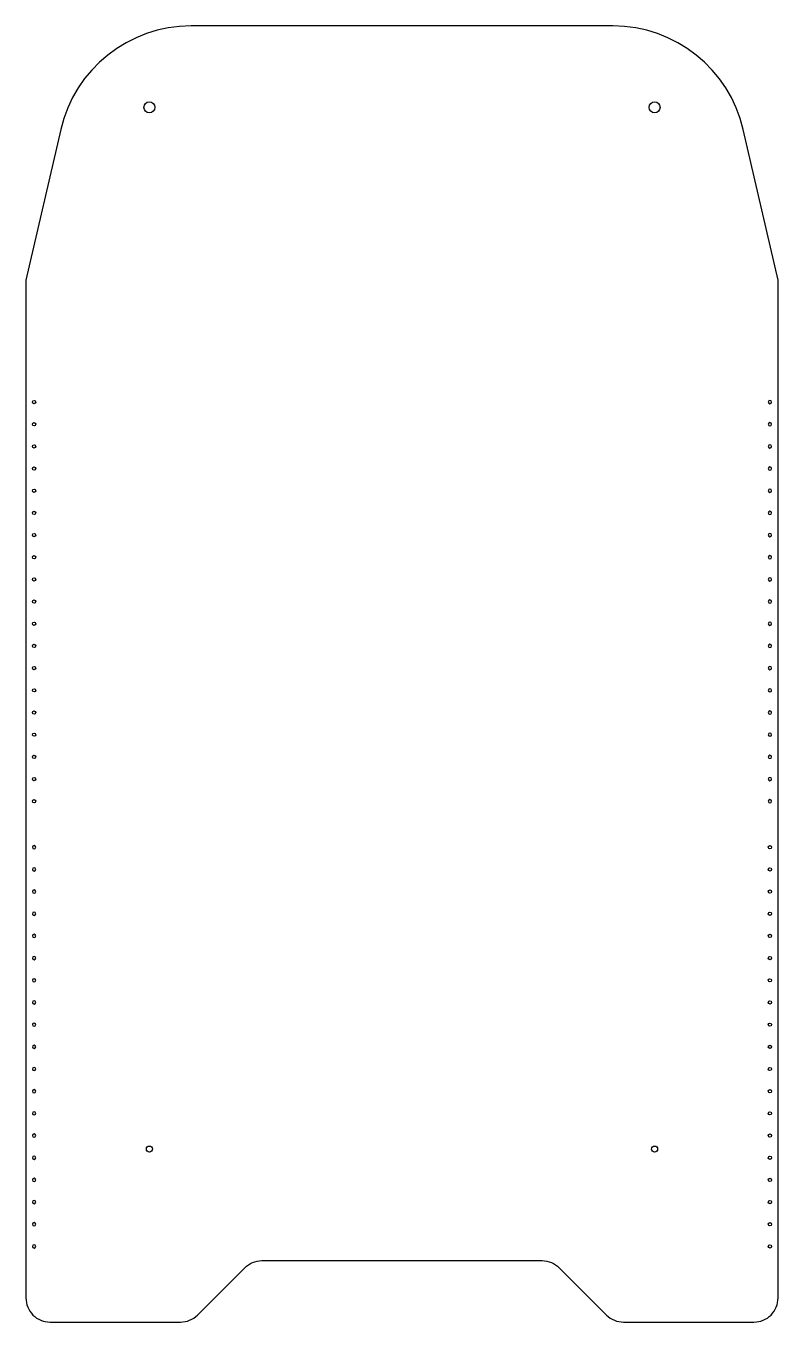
# Model space of a CAD drawing. Header units: millimetres. Extents: x 4164 to 4507, y 25438 to 26029.
import ezdxf

# ---------------------------------------------------------------- set-up
doc = ezdxf.new("R2010")
doc.units = ezdxf.units.MM

# ---------------------------------------------------------------- blocks, each defined once
blk = doc.blocks.new('*U1')
blk.add_circle((0, 0), 0.75)
blk = doc.blocks.new('*U2')
at = {"color": 0, "linetype": 'ByBlock', "lineweight": -2, "transparency": 16777216, "rotation": 270}
for p in [(4167.26, 26311.5), (4167.26, 26301.39), (4167.26, 26291.28), (4167.26, 26281.17), (4167.26, 26271.05), (4167.26, 26260.94), (4167.26, 26250.83), (4167.26, 26240.72), (4167.26, 26230.61), (4167.26, 26220.5), (4167.26, 26210.39), (4167.26, 26200.28), (4167.26, 26190.17), (4167.26, 26180.05), (4167.26, 26169.94), (4167.26, 26159.83), (4167.26, 26149.72), (4167.26, 26139.61), (4167.26, 26129.5)]:
    blk.add_blockref('*U1', p, dxfattribs=at)
blk = doc.blocks.new('*U7')
blk.add_circle((0, 0), 0.75)
blk = doc.blocks.new('*U8')
at = {"color": 0, "linetype": 'ByBlock', "lineweight": -2, "transparency": 16777216, "rotation": 270}
for p in [(4167.26, 26311.5), (4167.26, 26301.39), (4167.26, 26291.28), (4167.26, 26281.17), (4167.26, 26271.05), (4167.26, 26260.94), (4167.26, 26250.83), (4167.26, 26240.72), (4167.26, 26230.61), (4167.26, 26220.5), (4167.26, 26210.39), (4167.26, 26200.28), (4167.26, 26190.17), (4167.26, 26180.05), (4167.26, 26169.94), (4167.26, 26159.83), (4167.26, 26149.72), (4167.26, 26139.61), (4167.26, 26129.5)]:
    blk.add_blockref('*U7', p, dxfattribs=at)
blk = doc.blocks.new('*U12')
blk.add_circle((0, 0), 0.75)
blk = doc.blocks.new('*U14')
at = {"color": 0, "linetype": 'ByBlock', "lineweight": -2, "transparency": 16777216, "rotation": 270}
for p in [(4167.26, 26311.5), (4167.26, 26301.39), (4167.26, 26291.28), (4167.26, 26281.17), (4167.26, 26271.05), (4167.26, 26260.94), (4167.26, 26250.83), (4167.26, 26240.72), (4167.26, 26230.61), (4167.26, 26220.5), (4167.26, 26210.39), (4167.26, 26200.28), (4167.26, 26190.17), (4167.26, 26180.05), (4167.26, 26169.94), (4167.26, 26159.83), (4167.26, 26149.72), (4167.26, 26139.61), (4167.26, 26129.5)]:
    blk.add_blockref('*U12', p, dxfattribs=at)
blk = doc.blocks.new('*U16')
blk.add_circle((0, 0), 0.75)
blk = doc.blocks.new('*U15')
at = {"color": 0, "linetype": 'ByBlock', "lineweight": -2, "transparency": 16777216, "rotation": 270}
for p in [(4167.26, 26311.5), (4167.26, 26301.39), (4167.26, 26291.28), (4167.26, 26281.17), (4167.26, 26271.05), (4167.26, 26260.94), (4167.26, 26250.83), (4167.26, 26240.72), (4167.26, 26230.61), (4167.26, 26220.5), (4167.26, 26210.39), (4167.26, 26200.28), (4167.26, 26190.17), (4167.26, 26180.05), (4167.26, 26169.94), (4167.26, 26159.83), (4167.26, 26149.72), (4167.26, 26139.61), (4167.26, 26129.5)]:
    blk.add_blockref('*U16', p, dxfattribs=at)

msp = doc.modelspace()

# ---------------------------------------------------------------- linework, layer by layer
msp.add_lwpolyline([(4431.21, 26029), (4238.81, 26029, 0.349216), (4179.37, 25981.72), (4163.51, 25913), (4163.51, 25449, 0.414214), (4174.51, 25438), (4233.95, 25438, 0.198912), (4241.73, 25441.22), (4263.29, 25462.78, -0.198912), (4271.06, 25466), (4398.95, 25466, -0.198912), (4406.73, 25462.78), (4428.29, 25441.22, 0.198912), (4436.06, 25438), (4495.51, 25438, 0.414214), (4506.51, 25449), (4506.51, 25913), (4490.64, 25981.72, 0.349216), (4431.21, 26029)], format="xyb")
for centre, radius in [((4219.82, 25991.87), 2.5), ((4450.19, 25991.87), 2.5), ((4219.82, 25516.87), 1.4), ((4450.19, 25516.87), 1.4)]:
    msp.add_circle(centre, radius)

# ---------------------------------------------------------------- block references
msp.add_blockref('*U8', (0, -454))
at = {"xscale": -1}
msp.add_blockref('*U15', (8670.02, -454), dxfattribs=at)
at = {"xscale": -1, "rotation": 180}
msp.add_blockref('*U2', (0, 51784), dxfattribs=at)
at = {"rotation": 180}
msp.add_blockref('*U14', (8670.02, 51784), dxfattribs=at)

doc.saveas('drawing.dxf')
